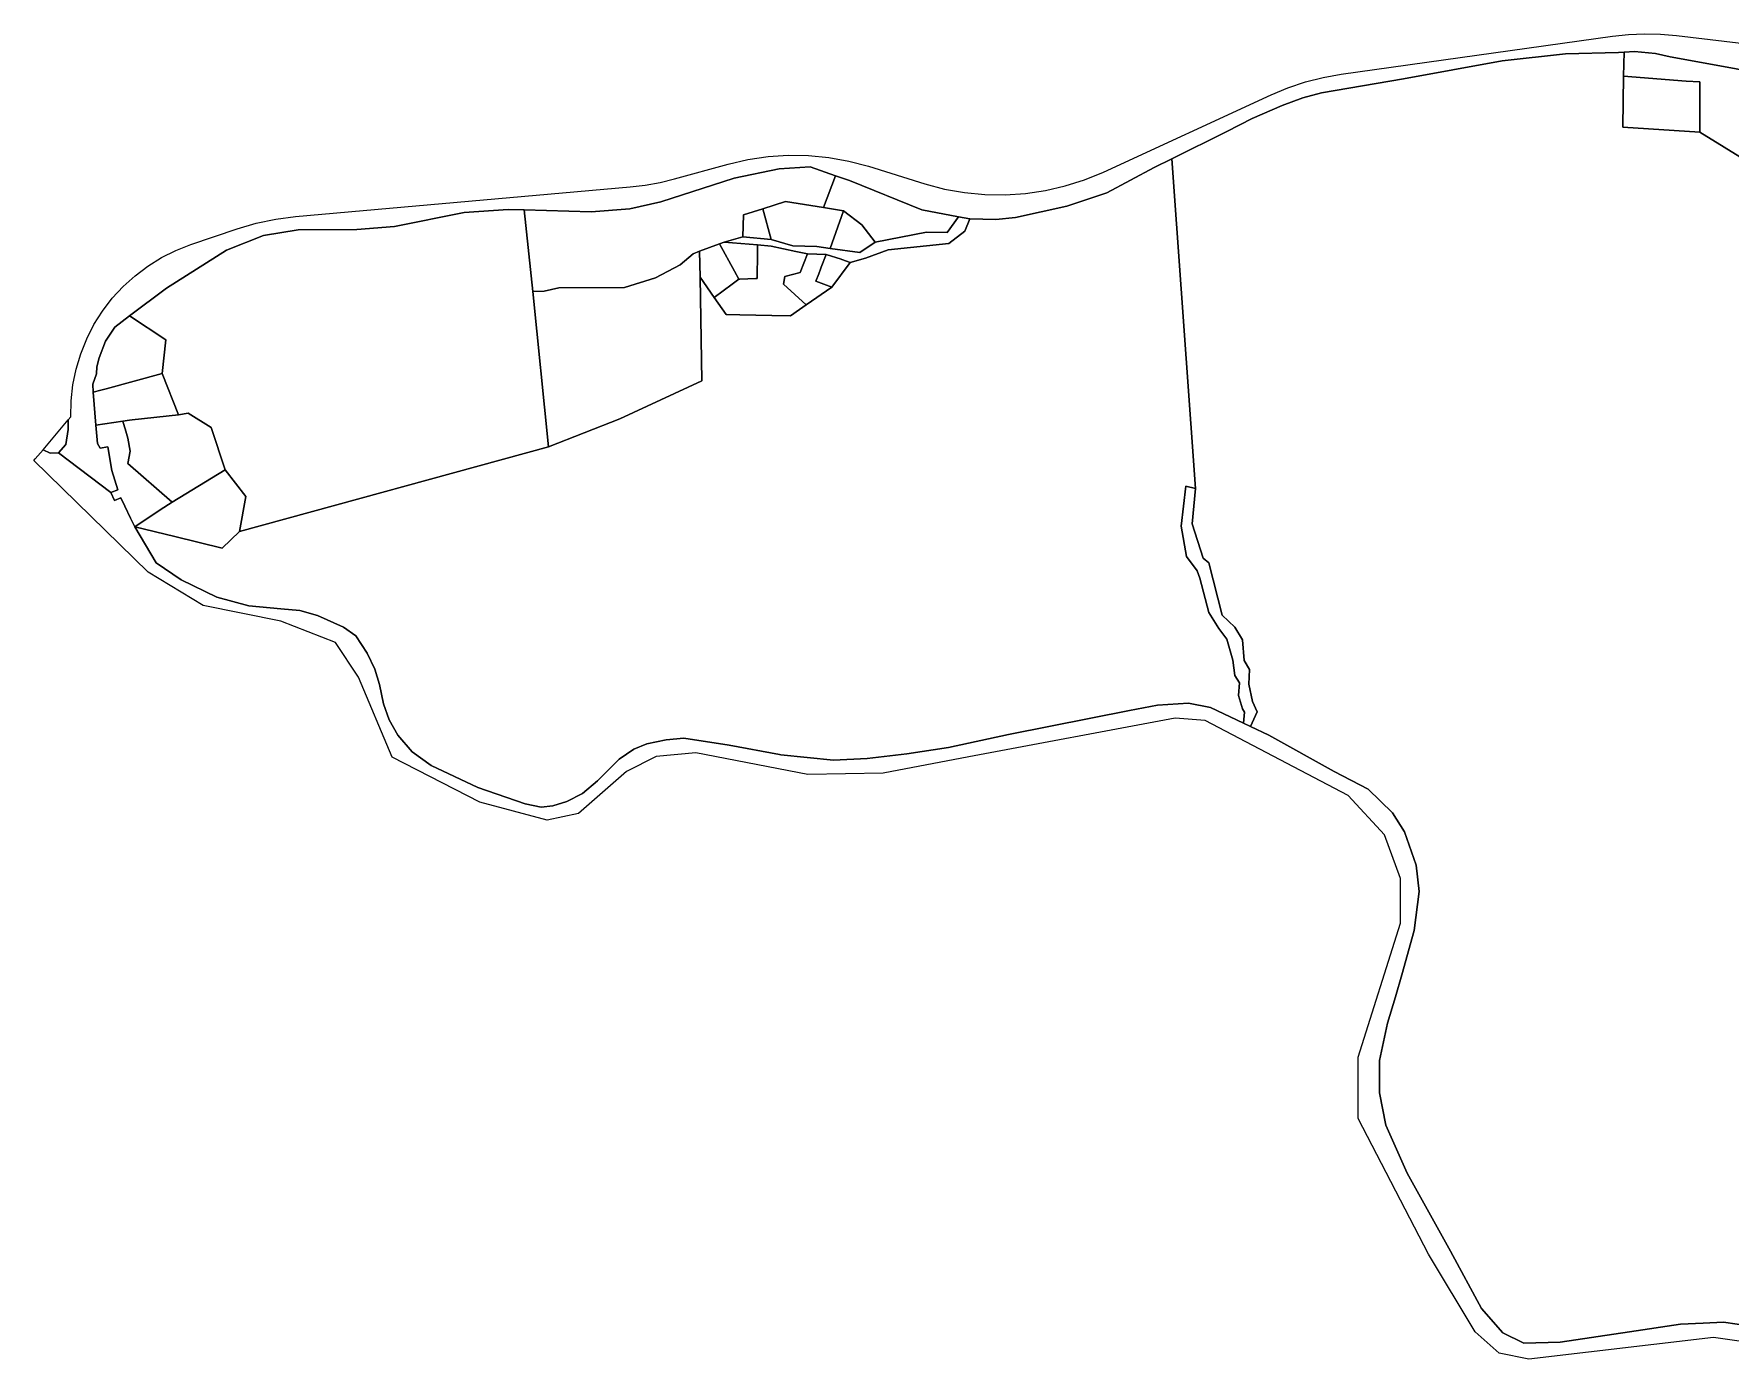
# Model space of a CAD drawing. Header units: inches. Extents: x 469449 to 472390, y 1000542 to 1004361.
# Drawn here: x 469449 to 470264, y 1003565 to 1004202 of the extents above; entities that cross this region are included whole.
import ezdxf

# ---------------------------------------------------------------- set-up
doc = ezdxf.new("R2010")
doc.units = ezdxf.units.IN
doc.header["$MEASUREMENT"] = 0
doc.layers.add('Gulele_10_07_New_Parcel', color=7, linetype='Continuous')

msp = doc.modelspace()

# ---------------------------------------------------------------- linework, layer by layer
at = {"layer": 'Gulele_10_07_New_Parcel'}
for points in [[(470277.12, 1004182.82), (470260.66, 1004185.86), (470235.04, 1004190.54), (470227.98, 1004192.1), (470217.9, 1004193.07), (470212.84, 1004192.76), (470210.13, 1004192.59), (470184.75, 1004191.92), (470154.37, 1004188.58), (470106.98, 1004179.96), (470067.56, 1004173.23), (470058.57, 1004170.8), (470048.64, 1004167.17), (470034.25, 1004160.85), (470022.11, 1004154.66), (469995.69, 1004141.54), (469987.17, 1004137.31), (469964.44, 1004125.18), (469945.25, 1004118.74), (469920.57, 1004113.34), (469911.1, 1004112.4), (469898.69, 1004112.73), (469893.13, 1004113.76), (469875.61, 1004117.01), (469840.88, 1004131.1), (469834.18, 1004133.43), (469821.93, 1004137.69), (469807.11, 1004136.72), (469785.5, 1004132.23), (469750.16, 1004120.81), (469735.28, 1004117.55), (469716.83, 1004116.09), (469684.62, 1004116.97), (469676.87, 1004117.18), (469655.83, 1004115.72), (469622.32, 1004109.04), (469604.14, 1004107.58), (469575.97, 1004107.46), (469559.33, 1004104.79), (469541.53, 1004097.64), (469512.75, 1004079.42), (469494.95, 1004066.07), (469488.04, 1004060.74), (469483.55, 1004053.99), (469480.39, 1004046.04), (469479.36, 1004041.68), (469479.24, 1004038.22), (469477.41, 1004033.25), (469477.54, 1004029.42), (469478.9, 1004013.62), (469479.66, 1004004.77), (469480.95, 1004002.6), (469484.58, 1004003.25), (469486.58, 1003991.89), (469489.42, 1003982.55), (469486.1, 1003981.32), (469460.95, 1004000.38), (469464.38, 1004004.37), (469465.61, 1004011.51), (469465.6, 1004016.11), (469466.87, 1004017.61), (469467.01, 1004025.31), (469467.85, 1004032.97), (469469.38, 1004040.52), (469471.59, 1004047.91), (469474.46, 1004055.06), (469477.96, 1004061.92), (469482.07, 1004068.44), (469486.76, 1004074.56), (469491.98, 1004080.23), (469497.69, 1004085.41), (469503.84, 1004090.04), (469510.39, 1004094.1), (469517.29, 1004097.55), (469524.46, 1004100.36), (469546.72, 1004107.93), (469555.92, 1004110.66), (469565.3, 1004112.64), (469574.81, 1004113.86), (469735.51, 1004128.07), (469742.7, 1004128.92), (469749.82, 1004130.21), (469756.85, 1004131.92), (469782.54, 1004139.01), (469792.05, 1004141.22), (469801.71, 1004142.65), (469811.45, 1004143.29), (469821.21, 1004143.14), (469830.93, 1004142.19), (469840.54, 1004140.46), (469849.97, 1004137.95), (469877.03, 1004129.56), (469886.47, 1004127.05), (469896.08, 1004125.32), (469905.79, 1004124.37), (469915.56, 1004124.22), (469925.3, 1004124.86), (469934.96, 1004126.29), (469944.47, 1004128.5), (469953.77, 1004131.48), (469962.79, 1004135.2), (470043.33, 1004172.32), (470051.44, 1004175.71), (470059.79, 1004178.49), (470068.31, 1004180.66), (470076.97, 1004182.19), (470207.33, 1004200.38), (470214.98, 1004201.2), (470222.67, 1004201.53), (470230.36, 1004201.36), (470238.03, 1004200.7), (470480.5, 1004171.98)], [(470273.73, 1003580.93), (470260.68, 1003582.75), (470250.84, 1003582.39), (470240.03, 1003581.9), (470215.5, 1003578.14), (470182.13, 1003573.16), (470164.77, 1003572.79), (470154.69, 1003577.65), (470144.37, 1003589.44), (470129.46, 1003616.94), (470108.72, 1003654.43), (470098.51, 1003677.51), (470095.36, 1003693.01), (470095.36, 1003708.56), (470099.24, 1003726.42), (470103.13, 1003739.13), (470106.17, 1003749.58), (470112.12, 1003770.96), (470114.42, 1003789.67), (470113.03, 1003802.26), (470107.45, 1003818.3), (470101.69, 1003827.39), (470090.03, 1003838.75), (470073.55, 1003847.29), (470042.31, 1003864.7), (470033.44, 1003868.92), (470036.61, 1003875.88), (470034.4, 1003880.89), (470032.67, 1003889.3), (470032.92, 1003896.32), (470030.45, 1003900.62), (470029.59, 1003910.59), (470025.92, 1003916.56), (470019.76, 1003922.34), (470013.49, 1003947.45), (470010.66, 1003949.79), (470005.49, 1003966.29), (470006.97, 1003983.23), (469995.69, 1004141.54), (470022.11, 1004154.66), (470034.25, 1004160.85), (470048.64, 1004167.17), (470058.57, 1004170.8), (470067.56, 1004173.23), (470106.98, 1004179.96), (470154.37, 1004188.58), (470184.75, 1004191.92), (470210.13, 1004192.59), (470212.84, 1004192.76), (470212.53, 1004181.25), (470212.22, 1004156.75), (470249.22, 1004154.35), (470293.97, 1004126.81)], [(470285.92, 1003571.18), (470255.85, 1003575.51), (470167.11, 1003565.1), (470152.95, 1003567.99), (470141.38, 1003578.11), (470118.98, 1003615.56), (470085.16, 1003680.61), (470085.16, 1003710.11), (470105.54, 1003774.44), (470105.54, 1003795.84), (470097.73, 1003816.94), (470080.39, 1003835.74), (470011.74, 1003871.74), (469997.28, 1003872.89), (469898.13, 1003854.39), (469856.94, 1003846.44), (469820.81, 1003845.86), (469767.04, 1003856.27), (469747.96, 1003854.53), (469733.8, 1003847.3), (469710.67, 1003827.06), (469695.64, 1003823.88), (469663.27, 1003832.56), (469621.21, 1003854.1), (469605.02, 1003892.55), (469594.04, 1003909.32), (469567.73, 1003919.44), (469530.44, 1003926.96), (469503.99, 1003943.01), (469449.11, 1003996.7), (469449.75, 1003997.45), (469453.49, 1004001.85), (469456.97, 1004000.25), (469460.95, 1004000.38), (469486.1, 1003981.32), (469487.83, 1003977.41), (469490.83, 1003978.67), (469492.76, 1003974.7), (469495.55, 1003968.98), (469497.58, 1003964.81), (469507.76, 1003947.57), (469519.9, 1003939.31), (469536.9, 1003931.05), (469552.32, 1003926.79), (469567.74, 1003925.34), (469576.88, 1003924.58), (469585.26, 1003922.27), (469597.74, 1003916.57), (469603.69, 1003912.38), (469609.21, 1003904.15), (469612.79, 1003896.49), (469615.03, 1003889.02), (469617.04, 1003879.79), (469619.76, 1003872.04), (469623.95, 1003864.81), (469630.81, 1003856.67), (469639.96, 1003850.14), (469662.37, 1003839.57), (469684.98, 1003831.76), (469692.69, 1003830.24), (469698.34, 1003830.79), (469705.14, 1003832.85), (469712.64, 1003836.73), (469719.87, 1003842.87), (469730.13, 1003853.2), (469737.22, 1003858.1), (469743.53, 1003860.59), (469752.82, 1003862.53), (469761.23, 1003863.26), (469783.09, 1003859.92), (469807.23, 1003855.54), (469807.84, 1003855.36), (469833.1, 1003852.75), (469849.38, 1003853.6), (469868.44, 1003855.79), (469888.42, 1003858.82), (469917.28, 1003865), (469937.4, 1003869.01), (469975.35, 1003876.6), (469988.78, 1003879.21), (470003.72, 1003880.19), (470014.22, 1003878.06), (470030.08, 1003870.52), (470033.44, 1003868.92), (470042.31, 1003864.7), (470073.55, 1003847.29), (470090.03, 1003838.75), (470101.69, 1003827.39), (470107.45, 1003818.3), (470113.03, 1003802.26), (470114.42, 1003789.67), (470112.12, 1003770.96), (470106.17, 1003749.58), (470103.13, 1003739.13), (470099.24, 1003726.42), (470095.36, 1003708.56), (470095.36, 1003693.01), (470098.51, 1003677.51), (470108.72, 1003654.43), (470129.46, 1003616.94), (470144.37, 1003589.44), (470154.69, 1003577.65), (470164.77, 1003572.79), (470182.13, 1003573.16), (470215.5, 1003578.14), (470240.03, 1003581.9), (470250.84, 1003582.39), (470260.68, 1003582.75), (470273.73, 1003580.93)]]:
    msp.add_lwpolyline(points, dxfattribs=at)
for points in [[(470388.75, 1004176), (470386.7, 1004164.77), (470370.67, 1004167.26), (470337.09, 1004169.34), (470331.31, 1004168.56), (470317.47, 1004163.09), (470321.56, 1004155.92), (470308.54, 1004143.27), (470302.95, 1004148.92), (470293.97, 1004126.81), (470249.22, 1004154.35), (470249.22, 1004178.55), (470242.66, 1004178.85), (470212.53, 1004181.25), (470212.84, 1004192.76), (470217.9, 1004193.07), (470227.98, 1004192.1), (470235.04, 1004190.54), (470260.66, 1004185.86), (470277.12, 1004182.82), (470288.01, 1004181.49), (470331.19, 1004178.82), (470351.47, 1004177.36)], [(470212.22, 1004156.75), (470212.53, 1004181.25), (470242.66, 1004178.85), (470249.22, 1004178.55), (470249.22, 1004154.35)], [(470006.97, 1003983.23), (470002.3, 1003984.33), (470000.21, 1003965.13), (470002.67, 1003950.61), (470007.83, 1003943.59), (470009.18, 1003940.22), (470013.48, 1003923.61), (470018.28, 1003915.98), (470022.1, 1003910.81), (470024.93, 1003900.71), (470025.91, 1003893.33), (470028.13, 1003889.88), (470027.63, 1003883.73), (470029.6, 1003877.45), (470030.59, 1003875.85), (470030.08, 1003870.52), (470014.22, 1003878.06), (470003.72, 1003880.19), (469988.78, 1003879.21), (469975.35, 1003876.6), (469937.4, 1003869.01), (469917.28, 1003865), (469888.42, 1003858.82), (469868.44, 1003855.79), (469849.38, 1003853.6), (469833.1, 1003852.75), (469807.84, 1003855.36), (469807.23, 1003855.54), (469783.09, 1003859.92), (469761.23, 1003863.26), (469752.82, 1003862.53), (469743.53, 1003860.59), (469737.22, 1003858.1), (469730.13, 1003853.2), (469719.87, 1003842.87), (469712.64, 1003836.73), (469705.14, 1003832.85), (469698.34, 1003830.79), (469692.69, 1003830.24), (469684.98, 1003831.76), (469662.37, 1003839.57), (469639.96, 1003850.14), (469630.81, 1003856.67), (469623.95, 1003864.81), (469619.76, 1003872.04), (469617.04, 1003879.79), (469615.03, 1003889.02), (469612.79, 1003896.49), (469609.21, 1003904.15), (469603.69, 1003912.38), (469597.74, 1003916.57), (469585.26, 1003922.27), (469576.88, 1003924.58), (469567.74, 1003925.34), (469552.32, 1003926.79), (469536.9, 1003931.05), (469519.9, 1003939.31), (469507.76, 1003947.57), (469497.58, 1003964.81), (469516.74, 1003960.18), (469539.5, 1003954.52), (469547.87, 1003962.52), (469696.32, 1004003.18), (469730.5, 1004016.6), (469769.92, 1004034.95), (469769.08, 1004084.7), (469775.84, 1004075.02), (469781.6, 1004066.78), (469788.22, 1004066.63), (469803.51, 1004066.3), (469812.44, 1004066.11), (469816.86, 1004069.19), (469820.01, 1004071.38), (469832.36, 1004079.98), (469841.11, 1004091.74), (469848.6, 1004093.87), (469859.46, 1004097.82), (469888.54, 1004100.86), (469896.19, 1004106.81), (469898.69, 1004112.73), (469911.1, 1004112.4), (469920.57, 1004113.34), (469945.25, 1004118.74), (469964.44, 1004125.18), (469987.17, 1004137.31), (469995.69, 1004141.54)], [(469834.18, 1004133.43), (469828.32, 1004118.14), (469810.04, 1004121), (469799.27, 1004117.6), (469789.91, 1004114.65), (469789.6, 1004104.06), (469780.57, 1004101.56), (469778.39, 1004100.73), (469768.87, 1004097.14), (469765.8, 1004095.98), (469759.57, 1004090.61), (469747.73, 1004084.41), (469732.81, 1004079.8), (469701.19, 1004079.56), (469694.11, 1004077.93), (469688.77, 1004077.8), (469684.62, 1004116.97), (469716.83, 1004116.09), (469735.28, 1004117.55), (469750.16, 1004120.81), (469785.5, 1004132.23), (469807.11, 1004136.72), (469821.93, 1004137.69)], [(469828.32, 1004118.14), (469834.18, 1004133.43), (469840.88, 1004131.1), (469875.61, 1004117.01), (469893.13, 1004113.76), (469887.79, 1004106.18), (469877.84, 1004106.36), (469853.24, 1004101.58), (469846.81, 1004109.84), (469838.01, 1004116.63)], [(469684.62, 1004116.97), (469688.77, 1004077.8), (469696.32, 1004003.18), (469547.87, 1003962.52), (469550.94, 1003979.38), (469540.94, 1003992.2), (469534.2, 1004012.56), (469523.19, 1004019.4), (469518.49, 1004018.57), (469510.69, 1004038.46), (469512.49, 1004054.62), (469494.95, 1004066.07), (469512.75, 1004079.42), (469541.53, 1004097.64), (469559.33, 1004104.79), (469575.97, 1004107.46), (469604.14, 1004107.58), (469622.32, 1004109.04), (469655.83, 1004115.72), (469676.87, 1004117.18)], [(469789.6, 1004104.06), (469789.91, 1004114.65), (469799.27, 1004117.6), (469803.28, 1004102.84)], [(469799.27, 1004117.6), (469810.04, 1004121), (469828.32, 1004118.14), (469838.01, 1004116.63), (469831.54, 1004098.53), (469825.14, 1004099.43), (469813.54, 1004099.68), (469803.28, 1004102.84)], [(469831.54, 1004098.53), (469838.01, 1004116.63), (469846.81, 1004109.84), (469853.24, 1004101.58), (469845.8, 1004096.52)], [(469898.69, 1004112.73), (469896.19, 1004106.81), (469888.54, 1004100.86), (469859.46, 1004097.82), (469848.6, 1004093.87), (469841.11, 1004091.74), (469837.11, 1004093.22), (469836.88, 1004093.29), (469829.6, 1004095.56), (469820.63, 1004095.86), (469818.21, 1004096.38), (469815.1, 1004097.04), (469803.16, 1004099.6), (469796.6, 1004100.17), (469780.57, 1004101.56), (469789.6, 1004104.06), (469803.28, 1004102.84), (469813.54, 1004099.68), (469825.14, 1004099.43), (469831.54, 1004098.53), (469845.8, 1004096.52), (469853.24, 1004101.58), (469877.84, 1004106.36), (469887.79, 1004106.18), (469893.13, 1004113.76)], [(469784.43, 1004081.31), (469775.84, 1004075.02), (469769.08, 1004084.7), (469768.87, 1004097.14), (469778.39, 1004100.73), (469785.56, 1004087.63), (469787.71, 1004083.71)], [(469816.86, 1004069.19), (469812.44, 1004066.11), (469803.51, 1004066.3), (469788.22, 1004066.63), (469781.6, 1004066.78), (469775.84, 1004075.02), (469784.43, 1004081.31), (469787.71, 1004083.71), (469788.21, 1004083.73), (469795.84, 1004084.09), (469796.49, 1004084.12), (469796.5, 1004085.2), (469796.57, 1004095.4), (469796.59, 1004098.11), (469796.6, 1004100.17), (469803.16, 1004099.6), (469815.1, 1004097.04), (469818.21, 1004096.38), (469820.63, 1004095.86), (469817.15, 1004087), (469809.81, 1004085.05), (469809.14, 1004081.35), (469820.01, 1004071.38)], [(469788.21, 1004083.73), (469787.71, 1004083.71), (469785.56, 1004087.63), (469778.39, 1004100.73), (469780.57, 1004101.56), (469796.6, 1004100.17), (469796.59, 1004098.11), (469796.57, 1004095.4), (469796.5, 1004085.2), (469796.49, 1004084.12), (469795.84, 1004084.09)], [(469730.5, 1004016.6), (469696.32, 1004003.18), (469688.77, 1004077.8), (469694.11, 1004077.93), (469701.19, 1004079.56), (469732.81, 1004079.8), (469747.73, 1004084.41), (469759.57, 1004090.61), (469765.8, 1004095.98), (469768.87, 1004097.14), (469769.08, 1004084.7), (469769.92, 1004034.95)], [(469832.36, 1004079.98), (469820.01, 1004071.38), (469809.14, 1004081.35), (469809.81, 1004085.05), (469817.15, 1004087), (469820.63, 1004095.86), (469829.6, 1004095.56), (469827.29, 1004089.46), (469826.93, 1004088.51), (469826.08, 1004086.28), (469824.74, 1004082.76)], [(469841.11, 1004091.74), (469832.36, 1004079.98), (469824.74, 1004082.76), (469826.08, 1004086.28), (469826.93, 1004088.51), (469827.29, 1004089.46), (469829.6, 1004095.56), (469836.88, 1004093.29), (469837.11, 1004093.22)], [(469481.29, 1004030.45), (469477.54, 1004029.42), (469477.41, 1004033.25), (469479.24, 1004038.22), (469479.36, 1004041.68), (469480.39, 1004046.04), (469483.55, 1004053.99), (469488.04, 1004060.74), (469494.95, 1004066.07), (469512.49, 1004054.62), (469510.69, 1004038.46), (469483.86, 1004031.15)], [(469491.82, 1004015.48), (469478.9, 1004013.62), (469477.54, 1004029.42), (469481.29, 1004030.45), (469483.86, 1004031.15), (469510.69, 1004038.46), (469518.49, 1004018.57), (469496.37, 1004016.13), (469495.09, 1004015.95)], [(469540.94, 1003992.2), (469515.48, 1003976.59), (469494.2, 1003995.17), (469495.29, 1004001.12), (469494.26, 1004007.44), (469493.94, 1004008.48), (469492.93, 1004011.81), (469491.97, 1004014.98), (469491.82, 1004015.48), (469495.09, 1004015.95), (469496.37, 1004016.13), (469518.49, 1004018.57), (469523.19, 1004019.4), (469534.2, 1004012.56)], [(469460.95, 1004000.38), (469456.97, 1004000.25), (469453.49, 1004001.85), (469465.6, 1004016.11), (469465.61, 1004011.51), (469464.38, 1004004.37)], [(469494.26, 1004007.44), (469495.29, 1004001.12), (469494.2, 1003995.17), (469515.48, 1003976.59), (469509.69, 1003973.04), (469497.58, 1003964.81), (469495.55, 1003968.98), (469492.76, 1003974.7), (469490.83, 1003978.67), (469487.83, 1003977.41), (469486.1, 1003981.32), (469489.42, 1003982.55), (469486.58, 1003991.89), (469484.58, 1004003.25), (469480.95, 1004002.6), (469479.66, 1004004.77), (469478.9, 1004013.62), (469491.82, 1004015.48), (469491.97, 1004014.98), (469492.93, 1004011.81), (469493.94, 1004008.48)], [(469497.58, 1003964.81), (469509.69, 1003973.04), (469515.48, 1003976.59), (469540.94, 1003992.2), (469550.94, 1003979.38), (469547.87, 1003962.52), (469539.5, 1003954.52), (469516.74, 1003960.18)], [(470006.97, 1003983.23), (470005.49, 1003966.29), (470010.66, 1003949.79), (470013.49, 1003947.45), (470019.76, 1003922.34), (470025.92, 1003916.56), (470029.59, 1003910.59), (470030.45, 1003900.62), (470032.92, 1003896.32), (470032.67, 1003889.3), (470034.4, 1003880.89), (470036.61, 1003875.88), (470033.44, 1003868.92), (470030.08, 1003870.52), (470030.59, 1003875.85), (470029.6, 1003877.45), (470027.63, 1003883.73), (470028.13, 1003889.88), (470025.91, 1003893.33), (470024.93, 1003900.71), (470022.1, 1003910.81), (470018.28, 1003915.98), (470013.48, 1003923.61), (470009.18, 1003940.22), (470007.83, 1003943.59), (470002.67, 1003950.61), (470000.21, 1003965.13), (470002.3, 1003984.33)]]:
    msp.add_lwpolyline(points, close=True, dxfattribs=at)

doc.saveas('drawing.dxf')
